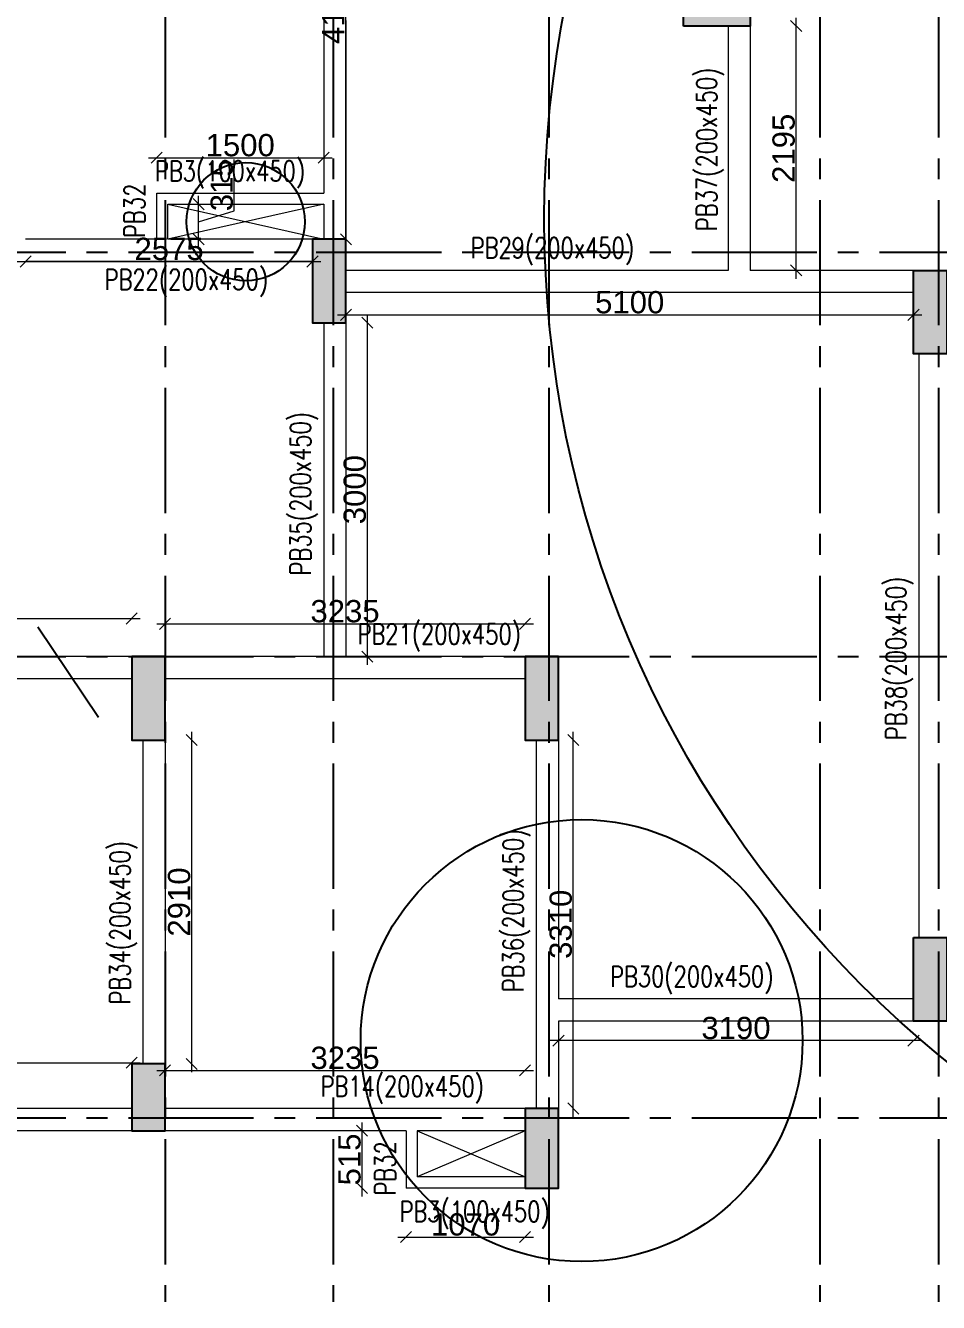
# Model space of a CAD drawing. Header units: millimetres. Extents: x 1277257 to 1543892, y 206696 to 309376.
# Drawn here: x 1369707 to 1377911, y 223706 to 235179 of the extents above; entities that cross this region are included whole.
import ezdxf

# ---------------------------------------------------------------- set-up
doc = ezdxf.new("R2010")
doc.units = ezdxf.units.MM
doc.header["$LTSCALE"] = 500
doc.header["$MEASUREMENT"] = 0
doc.header["$PDMODE"] = 34
doc.linetypes.add('Site$0$CENTER2', pattern=[1.125, 0.75, -0.125, 0.125, -0.125])
doc.layers.get('Defpoints').update_dxf_attribs({"lineweight": 0})
doc.layers.add('CUT OUT', color=1, linetype='Continuous', lineweight=13)
doc.layers.add('TOWER COL HATCH', color=253, linetype='Continuous', lineweight=20)
for name, color, linetype in [('GRID', 7, 'Continuous'), ('S-COLUMN-HATCH', 253, 'Continuous'), ('S-FRAMING PLAN', 4, 'Continuous'), ('T BEAM N', 3, 'Continuous'), ('TOWER AREA COLUMN.', 6, 'Continuous')]:
    doc.layers.add(name, color=color, linetype=linetype)
doc.styles.add('3mm', font='arial.ttf')
doc.styles.add('S-T', font='romans.shx')
doc.dimstyles.new('PARAMVEER', dxfattribs={"dimtxt": 200, "dimasz": 100, "dimexe": 0, "dimexo": 25, "dimgap": 10, "dimtad": 1, "dimdec": 0, "dimrnd": 5, "dimzin": 0, "dimdsep": 46, "dimtxsty": '3mm', "dimblk": 'OBLIQUE', "dimcen": 0.09, "dimdle": 75, "dimclrd": 1, "dimclre": 1, "dimclrt": 3, "dimadec": 0, "dimazin": 0, "dimtfac": 1, "dimtdec": 0, "dimtmove": 1, "dimatfit": 3, "dimfxl": 100, "dimtolj": 1, "dimtzin": 0, "dimlwd": 18, "dimlwe": 5, "dimarcsym": 0})

# ---------------------------------------------------------------- blocks, each defined once
blk = doc.blocks.new('RW2952R')
at = {"layer": 'CUT OUT', "color": 1, "ltscale": 10}
for p, q in [((1372386, 233574), (1370986, 233259)), ((1370986, 233574), (1372386, 233259)), ((1373226, 225249), (1374196, 224834)), ((1374196, 225249), (1373226, 224834))]:
    blk.add_line(p, q, dxfattribs=at)
at = {"layer": 'S-FRAMING PLAN', "color": 3, "linetype": 'ByBlock', "lineweight": 20, "ltscale": 10}
for p, q in [((1372386, 236974), (1372386, 233674)), ((1372586, 235224), (1372586, 233259)), ((1376020, 235174), (1376020, 232979)), ((1376220, 235174), (1376220, 232979)), ((1370886, 233259), (1370886, 233674)), ((1370886, 233674), (1372386, 233674)), ((1370986, 233259), (1370986, 233574)), ((1370986, 233574), (1372386, 233574)), ((1372386, 233574), (1372386, 233259)), ((1370886, 233259), (1369708, 233259)), ((1372286, 233259), (1370986, 233259)), ((1372286, 233059), (1369708, 233059)), ((1376020, 232979), (1372586, 232979)), ((1377686, 232979), (1376220, 232979)), ((1377686, 232779), (1372586, 232779)), ((1372386, 232509), (1372386, 229509)), ((1372586, 232509), (1372586, 229509)), ((1377736, 226984), (1377736, 232229)), ((1370661, 229509), (1369306, 229509)), ((1372386, 229509), (1370961, 229509)), ((1374196, 229509), (1372586, 229509)), ((1370661, 229309), (1365941, 229309)), ((1374196, 229309), (1370961, 229309)), ((1370761, 228759), (1370761, 225849)), ((1370961, 228759), (1370961, 225849)), ((1374296, 228759), (1374296, 225449)), ((1374496, 228759), (1374496, 226434)), ((1377686, 226434), (1374496, 226434)), ((1377686, 226234), (1374496, 226234)), ((1374496, 226234), (1374496, 225449)), ((1370661, 225449), (1366291, 225449)), ((1374196, 225449), (1370961, 225449)), ((1370661, 225249), (1367496, 225249)), ((1373126, 225249), (1370961, 225249)), ((1373126, 225249), (1373126, 224734)), ((1373226, 225249), (1373226, 224834)), ((1374196, 225249), (1373226, 225249)), ((1374196, 224834), (1373226, 224834)), ((1374196, 224734), (1373126, 224734))]:
    blk.add_line(p, q, dxfattribs=at)
blk = doc.blocks.new('EEE')
at = {"layer": 'GRID', "color": 16, "linetype": 'Site$0$CENTER2', "ltscale": 3}
for points in [[(1370960.6, 258923.2), (1370960.6, 223711.9)], [(1372470.6, 258923.2), (1372470.6, 223711.9)], [(1374410.6, 258923.2), (1374410.6, 223711.9)], [(1376845.6, 258923.2), (1376845.6, 223711.9)], [(1377910.6, 258923.2), (1377910.6, 223711.9)], [(1363880.9, 233143.8), (1442964.5, 233143.8)], [(1363880.9, 229508.8), (1442964.5, 229508.8)], [(1363880.9, 225363.8), (1442964.5, 225363.8)]]:
    blk.add_lwpolyline(points, dxfattribs=at)
blk = doc.blocks.new('3tgra')
at = {"layer": 'TOWER COL HATCH'}
h = blk.add_hatch(color=253, dxfattribs=at)
h.dxf.hatch_style = 1
h.paths.add_polyline_path([(1375620, 74632), (1375620, 74932), (1376220, 74932), (1376220, 74632)])
h = blk.add_hatch(color=253, dxfattribs=at)
h.dxf.hatch_style = 1
h.paths.add_polyline_path([(1372586, 72717), (1372286, 72717), (1372286, 71967), (1372586, 71967)])
h = blk.add_hatch(color=253, dxfattribs=at)
h.dxf.hatch_style = 1
h.paths.add_polyline_path([(1377686, 72437), (1377986, 72437), (1377986, 71687), (1377686, 71687)])
h = blk.add_hatch(color=253, dxfattribs=at)
h.dxf.hatch_style = 1
h.paths.add_polyline_path([(1370961, 68967), (1370661, 68967), (1370661, 68217), (1370961, 68217)])
h = blk.add_hatch(color=253, dxfattribs=at)
h.dxf.hatch_style = 1
h.paths.add_polyline_path([(1374496, 68967), (1374196, 68967), (1374196, 68217), (1374496, 68217)])
h = blk.add_hatch(color=253, dxfattribs=at)
h.dxf.hatch_style = 1
h.paths.add_polyline_path([(1377686, 66442), (1377986, 66442), (1377986, 65692), (1377686, 65692)])
h = blk.add_hatch(color=253, dxfattribs=at)
h.dxf.hatch_style = 1
h.paths.add_polyline_path([(1370961, 65307), (1370661, 65307), (1370661, 64707), (1370961, 64707)])
h = blk.add_hatch(color=253, dxfattribs=at)
h.dxf.hatch_style = 1
h.paths.add_polyline_path([(1374496, 64907), (1374196, 64907), (1374196, 64192), (1374496, 64192)])
at = {"layer": 'TOWER AREA COLUMN.', "color": 4}
for points in [[(1375620, 74632), (1375620, 74932), (1376220, 74932), (1376220, 74632)], [(1372586, 72717), (1372286, 72717), (1372286, 71967), (1372586, 71967)], [(1377686, 72437), (1377986, 72437), (1377986, 71687), (1377686, 71687)], [(1370961, 68967), (1370661, 68967), (1370661, 68217), (1370961, 68217)], [(1374496, 68967), (1374196, 68967), (1374196, 68217), (1374496, 68217)], [(1377686, 66442), (1377986, 66442), (1377986, 65692), (1377686, 65692)], [(1370961, 65307), (1370661, 65307), (1370661, 64707), (1370961, 64707)], [(1374496, 64907), (1374196, 64907), (1374196, 64192), (1374496, 64192)]]:
    blk.add_lwpolyline(points, close=True, dxfattribs=at)
blk = doc.blocks.new('_Oblique')
at = {"color": 0, "linetype": 'ByBlock', "lineweight": -2}
blk.add_line((-0.5, -0.5), (0.5, 0.5), dxfattribs=at)
blk = doc.blocks.new('*D314')
at = {"layer": 'Defpoints', "color": 0, "ltscale": 10, "transparency": 16777216}
for p in [(1369708, 233259), (1372286, 233259), (1372286, 233059)]:
    blk.add_point(p, dxfattribs=at)
at = {"layer": 'S-COLUMN-HATCH', "color": 1, "linetype": 'Continuous', "lineweight": 18, "ltscale": 10, "transparency": 16777216}
blk.add_line((1369633, 233059), (1372361, 233059), dxfattribs=at)
at = {"layer": 'S-COLUMN-HATCH', "color": 3, "linetype": 'Continuous', "lineweight": 5, "ltscale": 10, "transparency": 16777216}
for p, q in [((1369708, 233059), (1369708, 233059)), ((1372286, 233059), (1372286, 233059))]:
    blk.add_line(p, q, dxfattribs=at)
at = {"layer": 'S-COLUMN-HATCH', "color": 1, "lineweight": 18, "ltscale": 10, "transparency": 16777216, "xscale": 100, "yscale": 100, "zscale": 100, "rotation": 180}
blk.add_blockref('_Oblique', (1369708, 233059), dxfattribs=at)
at = {"layer": 'S-COLUMN-HATCH', "color": 1, "lineweight": 18, "ltscale": 10, "transparency": 16777216, "xscale": 100, "yscale": 100, "zscale": 100}
blk.add_blockref('_Oblique', (1372286, 233059), dxfattribs=at)
at = {"layer": 'S-COLUMN-HATCH', "color": 1, "ltscale": 10, "transparency": 16777216, "insert": (1370997, 233171), "char_height": 200, "attachment_point": 5, "style": '3mm'}
blk.add_mtext('\\A1;2575', dxfattribs=at)
blk = doc.blocks.new('*D316')
at = {"layer": 'Defpoints', "color": 0, "ltscale": 10, "transparency": 16777216}
for p in [(1370661, 229851), (1365941, 229509), (1370661, 229509)]:
    blk.add_point(p, dxfattribs=at)
at = {"layer": 'S-COLUMN-HATCH', "color": 1, "linetype": 'Continuous', "lineweight": 18, "ltscale": 10, "transparency": 16777216}
blk.add_line((1365866, 229851), (1370736, 229851), dxfattribs=at)
at = {"layer": 'S-COLUMN-HATCH', "color": 3, "linetype": 'Continuous', "lineweight": 5, "ltscale": 10, "transparency": 16777216}
for p, q in [((1365941, 229851), (1365941, 229851)), ((1370661, 229851), (1370661, 229851))]:
    blk.add_line(p, q, dxfattribs=at)
at = {"layer": 'S-COLUMN-HATCH', "color": 1, "lineweight": 18, "ltscale": 10, "transparency": 16777216, "xscale": 100, "yscale": 100, "zscale": 100, "rotation": 180}
blk.add_blockref('_Oblique', (1365941, 229851), dxfattribs=at)
at = {"layer": 'S-COLUMN-HATCH', "color": 1, "lineweight": 18, "ltscale": 10, "transparency": 16777216, "xscale": 100, "yscale": 100, "zscale": 100}
blk.add_blockref('_Oblique', (1370661, 229851), dxfattribs=at)
at = {"layer": 'S-COLUMN-HATCH', "color": 1, "ltscale": 10, "transparency": 16777216, "insert": (1368301, 229963), "char_height": 200, "attachment_point": 5, "style": '3mm'}
blk.add_mtext('\\A1;4720', dxfattribs=at)
blk = doc.blocks.new('*D317')
at = {"layer": 'Defpoints', "color": 0, "ltscale": 10, "transparency": 16777216}
for p in [(1374196, 229804), (1370961, 229509), (1374196, 229509)]:
    blk.add_point(p, dxfattribs=at)
at = {"layer": 'S-COLUMN-HATCH', "color": 1, "linetype": 'Continuous', "lineweight": 18, "ltscale": 10, "transparency": 16777216}
blk.add_line((1370886, 229804), (1374271, 229804), dxfattribs=at)
at = {"layer": 'S-COLUMN-HATCH', "color": 3, "linetype": 'Continuous', "lineweight": 5, "ltscale": 10, "transparency": 16777216}
for p, q in [((1370961, 229804), (1370961, 229804)), ((1374196, 229804), (1374196, 229804))]:
    blk.add_line(p, q, dxfattribs=at)
at = {"layer": 'S-COLUMN-HATCH', "color": 1, "lineweight": 18, "ltscale": 10, "transparency": 16777216, "xscale": 100, "yscale": 100, "zscale": 100, "rotation": 180}
blk.add_blockref('_Oblique', (1370961, 229804), dxfattribs=at)
at = {"layer": 'S-COLUMN-HATCH', "color": 1, "lineweight": 18, "ltscale": 10, "transparency": 16777216, "xscale": 100, "yscale": 100, "zscale": 100}
blk.add_blockref('_Oblique', (1374196, 229804), dxfattribs=at)
at = {"layer": 'S-COLUMN-HATCH', "color": 1, "ltscale": 10, "transparency": 16777216, "insert": (1372578, 229916), "char_height": 200, "attachment_point": 5, "style": '3mm'}
blk.add_mtext('\\A1;3235', dxfattribs=at)
blk = doc.blocks.new('*D319')
at = {"layer": 'Defpoints', "color": 0, "ltscale": 10, "transparency": 16777216}
for p in [(1372586, 232509), (1372779, 232509), (1372586, 229509)]:
    blk.add_point(p, dxfattribs=at)
at = {"layer": 'S-COLUMN-HATCH', "color": 1, "linetype": 'Continuous', "lineweight": 18, "ltscale": 10, "transparency": 16777216}
blk.add_line((1372779, 229434), (1372779, 232584), dxfattribs=at)
at = {"layer": 'S-COLUMN-HATCH', "color": 3, "linetype": 'Continuous', "lineweight": 5, "ltscale": 10, "transparency": 16777216}
for p, q in [((1372778, 232509), (1372779, 232509)), ((1372778, 229509), (1372779, 229509))]:
    blk.add_line(p, q, dxfattribs=at)
at = {"layer": 'S-COLUMN-HATCH', "color": 1, "lineweight": 18, "ltscale": 10, "transparency": 16777216, "xscale": 100, "yscale": 100, "zscale": 100}
for p, rotation in [((1372779, 232509), 90), ((1372779, 229509), 270)]:
    blk.add_blockref('_Oblique', p, dxfattribs=dict(at, rotation=rotation))
at = {"layer": 'S-COLUMN-HATCH', "color": 1, "ltscale": 10, "transparency": 16777216, "insert": (1372666, 231009), "char_height": 200, "attachment_point": 5, "rotation": 90, "style": '3mm'}
blk.add_mtext('\\A1;3000', dxfattribs=at)
blk = doc.blocks.new('*D320')
at = {"layer": 'Defpoints', "color": 0, "ltscale": 10, "transparency": 16777216}
for p in [(1370961, 228759), (1371200, 228759), (1370961, 225849)]:
    blk.add_point(p, dxfattribs=at)
at = {"layer": 'S-COLUMN-HATCH', "color": 1, "linetype": 'Continuous', "lineweight": 18, "ltscale": 10, "transparency": 16777216}
blk.add_line((1371200, 225774), (1371200, 228834), dxfattribs=at)
at = {"layer": 'S-COLUMN-HATCH', "color": 3, "linetype": 'Continuous', "lineweight": 5, "ltscale": 10, "transparency": 16777216}
for p, q in [((1371200, 228759), (1371200, 228759)), ((1371200, 225849), (1371200, 225849))]:
    blk.add_line(p, q, dxfattribs=at)
at = {"layer": 'S-COLUMN-HATCH', "color": 1, "lineweight": 18, "ltscale": 10, "transparency": 16777216, "xscale": 100, "yscale": 100, "zscale": 100}
for p, rotation in [((1371200, 228759), 90), ((1371200, 225849), 270)]:
    blk.add_blockref('_Oblique', p, dxfattribs=dict(at, rotation=rotation))
at = {"layer": 'S-COLUMN-HATCH', "color": 1, "ltscale": 10, "transparency": 16777216, "insert": (1371088, 227304), "char_height": 200, "attachment_point": 5, "rotation": 90, "style": '3mm'}
blk.add_mtext('\\A1;2910', dxfattribs=at)
blk = doc.blocks.new('*D322')
at = {"layer": 'Defpoints', "color": 0, "ltscale": 10, "transparency": 16777216}
for p in [(1370661, 225860), (1366291, 225249), (1370661, 225249)]:
    blk.add_point(p, dxfattribs=at)
at = {"layer": 'S-COLUMN-HATCH', "color": 1, "linetype": 'Continuous', "lineweight": 18, "ltscale": 10, "transparency": 16777216}
blk.add_line((1366216, 225860), (1370736, 225860), dxfattribs=at)
at = {"layer": 'S-COLUMN-HATCH', "color": 3, "linetype": 'Continuous', "lineweight": 5, "ltscale": 10, "transparency": 16777216}
for p, q in [((1366291, 225860), (1366291, 225860)), ((1370661, 225860), (1370661, 225860))]:
    blk.add_line(p, q, dxfattribs=at)
at = {"layer": 'S-COLUMN-HATCH', "color": 1, "lineweight": 18, "ltscale": 10, "transparency": 16777216, "xscale": 100, "yscale": 100, "zscale": 100, "rotation": 180}
blk.add_blockref('_Oblique', (1366291, 225860), dxfattribs=at)
at = {"layer": 'S-COLUMN-HATCH', "color": 1, "lineweight": 18, "ltscale": 10, "transparency": 16777216, "xscale": 100, "yscale": 100, "zscale": 100}
blk.add_blockref('_Oblique', (1370661, 225860), dxfattribs=at)
at = {"layer": 'S-COLUMN-HATCH', "color": 1, "ltscale": 10, "transparency": 16777216, "insert": (1368476, 225972), "char_height": 200, "attachment_point": 5, "style": '3mm'}
blk.add_mtext('\\A1;4370', dxfattribs=at)
blk = doc.blocks.new('*D323')
at = {"layer": 'Defpoints', "color": 0, "ltscale": 10, "transparency": 16777216}
for p in [(1374196, 225791), (1370961, 225449), (1374196, 225449)]:
    blk.add_point(p, dxfattribs=at)
at = {"layer": 'S-COLUMN-HATCH', "color": 1, "linetype": 'Continuous', "lineweight": 18, "ltscale": 10, "transparency": 16777216}
blk.add_line((1370886, 225791), (1374271, 225791), dxfattribs=at)
at = {"layer": 'S-COLUMN-HATCH', "color": 3, "linetype": 'Continuous', "lineweight": 5, "ltscale": 10, "transparency": 16777216}
for p, q in [((1370961, 225791), (1370961, 225791)), ((1374196, 225791), (1374196, 225791))]:
    blk.add_line(p, q, dxfattribs=at)
at = {"layer": 'S-COLUMN-HATCH', "color": 1, "lineweight": 18, "ltscale": 10, "transparency": 16777216, "xscale": 100, "yscale": 100, "zscale": 100, "rotation": 180}
blk.add_blockref('_Oblique', (1370961, 225791), dxfattribs=at)
at = {"layer": 'S-COLUMN-HATCH', "color": 1, "lineweight": 18, "ltscale": 10, "transparency": 16777216, "xscale": 100, "yscale": 100, "zscale": 100}
blk.add_blockref('_Oblique', (1374196, 225791), dxfattribs=at)
at = {"layer": 'S-COLUMN-HATCH', "color": 1, "ltscale": 10, "transparency": 16777216, "insert": (1372578, 225903), "char_height": 200, "attachment_point": 5, "style": '3mm'}
blk.add_mtext('\\A1;3235', dxfattribs=at)
blk = doc.blocks.new('*D324')
at = {"layer": 'Defpoints', "color": 0, "ltscale": 10, "transparency": 16777216}
for p in [(1372471, 237389), (1372586, 237389), (1372471, 233259)]:
    blk.add_point(p, dxfattribs=at)
at = {"layer": 'S-COLUMN-HATCH', "color": 3, "linetype": 'Continuous', "lineweight": 5, "ltscale": 10, "transparency": 16777216}
for p, q in [((1372585, 237389), (1372586, 237389)), ((1372585, 233259), (1372586, 233259))]:
    blk.add_line(p, q, dxfattribs=at)
at = {"layer": 'S-COLUMN-HATCH', "color": 1, "linetype": 'Continuous', "lineweight": 18, "ltscale": 10, "transparency": 16777216}
blk.add_line((1372586, 233184), (1372586, 237464), dxfattribs=at)
at = {"layer": 'S-COLUMN-HATCH', "color": 1, "lineweight": 18, "ltscale": 10, "transparency": 16777216, "xscale": 100, "yscale": 100, "zscale": 100}
for p, rotation in [((1372586, 237389), 90), ((1372586, 233259), 270)]:
    blk.add_blockref('_Oblique', p, dxfattribs=dict(at, rotation=rotation))
at = {"layer": 'S-COLUMN-HATCH', "color": 1, "ltscale": 10, "transparency": 16777216, "insert": (1372473, 235324), "char_height": 200, "attachment_point": 5, "rotation": 90, "style": '3mm'}
blk.add_mtext('\\A1;4130', dxfattribs=at)
blk = doc.blocks.new('*D327')
at = {"layer": 'Defpoints', "color": 0, "ltscale": 10, "transparency": 16777216}
for p in [(1376220, 235174), (1376632, 235174), (1376220, 232979)]:
    blk.add_point(p, dxfattribs=at)
at = {"layer": 'S-COLUMN-HATCH', "color": 1, "linetype": 'Continuous', "lineweight": 18, "ltscale": 10, "transparency": 16777216}
blk.add_line((1376632, 232904), (1376632, 235249), dxfattribs=at)
at = {"layer": 'S-COLUMN-HATCH', "color": 3, "linetype": 'Continuous', "lineweight": 5, "ltscale": 10, "transparency": 16777216}
for p, q in [((1376632, 235174), (1376632, 235174)), ((1376632, 232979), (1376632, 232979))]:
    blk.add_line(p, q, dxfattribs=at)
at = {"layer": 'S-COLUMN-HATCH', "color": 1, "lineweight": 18, "ltscale": 10, "transparency": 16777216, "xscale": 100, "yscale": 100, "zscale": 100}
for p, rotation in [((1376632, 235174), 90), ((1376632, 232979), 270)]:
    blk.add_blockref('_Oblique', p, dxfattribs=dict(at, rotation=rotation))
at = {"layer": 'S-COLUMN-HATCH', "color": 1, "ltscale": 10, "transparency": 16777216, "insert": (1376520, 234076), "char_height": 200, "attachment_point": 5, "rotation": 90, "style": '3mm'}
blk.add_mtext('\\A1;2195', dxfattribs=at)
blk = doc.blocks.new('*D328')
at = {"layer": 'Defpoints', "color": 0, "ltscale": 10, "transparency": 16777216}
for p in [(1372586, 232779), (1377686, 232779), (1377686, 232580)]:
    blk.add_point(p, dxfattribs=at)
at = {"layer": 'S-COLUMN-HATCH', "color": 1, "linetype": 'Continuous', "lineweight": 18, "ltscale": 10, "transparency": 16777216}
blk.add_line((1372511, 232580), (1377761, 232580), dxfattribs=at)
at = {"layer": 'S-COLUMN-HATCH', "color": 3, "linetype": 'Continuous', "lineweight": 5, "ltscale": 10, "transparency": 16777216}
for p, q in [((1372586, 232580), (1372586, 232580)), ((1377686, 232580), (1377686, 232580))]:
    blk.add_line(p, q, dxfattribs=at)
at = {"layer": 'S-COLUMN-HATCH', "color": 1, "lineweight": 18, "ltscale": 10, "transparency": 16777216, "xscale": 100, "yscale": 100, "zscale": 100, "rotation": 180}
blk.add_blockref('_Oblique', (1372586, 232580), dxfattribs=at)
at = {"layer": 'S-COLUMN-HATCH', "color": 1, "lineweight": 18, "ltscale": 10, "transparency": 16777216, "xscale": 100, "yscale": 100, "zscale": 100}
blk.add_blockref('_Oblique', (1377686, 232580), dxfattribs=at)
at = {"layer": 'S-COLUMN-HATCH', "color": 1, "ltscale": 10, "transparency": 16777216, "insert": (1375136, 232692), "char_height": 200, "attachment_point": 5, "style": '3mm'}
blk.add_mtext('\\A1;5100', dxfattribs=at)
blk = doc.blocks.new('*D330')
at = {"layer": 'Defpoints', "color": 0, "ltscale": 10, "transparency": 16777216}
for p in [(1377736, 232229), (1378362, 232229), (1377736, 226984)]:
    blk.add_point(p, dxfattribs=at)
at = {"layer": 'S-COLUMN-HATCH', "color": 1, "linetype": 'Continuous', "lineweight": 18, "ltscale": 10, "transparency": 16777216}
blk.add_line((1378362, 226909), (1378362, 232304), dxfattribs=at)
at = {"layer": 'S-COLUMN-HATCH', "color": 3, "linetype": 'Continuous', "lineweight": 5, "ltscale": 10, "transparency": 16777216}
for p, q in [((1378362, 232229), (1378362, 232229)), ((1378362, 226984), (1378362, 226984))]:
    blk.add_line(p, q, dxfattribs=at)
at = {"layer": 'S-COLUMN-HATCH', "color": 1, "lineweight": 18, "ltscale": 10, "transparency": 16777216, "xscale": 100, "yscale": 100, "zscale": 100}
for p, rotation in [((1378362, 232229), 90), ((1378362, 226984), 270)]:
    blk.add_blockref('_Oblique', p, dxfattribs=dict(at, rotation=rotation))
at = {"layer": 'S-COLUMN-HATCH', "color": 1, "ltscale": 10, "transparency": 16777216, "insert": (1378250, 229606), "char_height": 200, "attachment_point": 5, "rotation": 90, "style": '3mm'}
blk.add_mtext('\\A1;5245', dxfattribs=at)
blk = doc.blocks.new('*D331')
at = {"layer": 'Defpoints', "color": 0, "ltscale": 10, "transparency": 16777216}
for p in [(1374496, 226234), (1377686, 226234), (1374496, 226059)]:
    blk.add_point(p, dxfattribs=at)
at = {"layer": 'S-COLUMN-HATCH', "color": 1, "linetype": 'Continuous', "lineweight": 18, "ltscale": 10, "transparency": 16777216}
blk.add_line((1377761, 226059), (1374421, 226059), dxfattribs=at)
at = {"layer": 'S-COLUMN-HATCH', "color": 3, "linetype": 'Continuous', "lineweight": 5, "ltscale": 10, "transparency": 16777216}
for p, q in [((1374496, 226059), (1374496, 226059)), ((1377686, 226059), (1377686, 226059))]:
    blk.add_line(p, q, dxfattribs=at)
at = {"layer": 'S-COLUMN-HATCH', "color": 1, "lineweight": 18, "ltscale": 10, "transparency": 16777216, "xscale": 100, "yscale": 100, "zscale": 100, "rotation": 180}
blk.add_blockref('_Oblique', (1374496, 226059), dxfattribs=at)
at = {"layer": 'S-COLUMN-HATCH', "color": 1, "lineweight": 18, "ltscale": 10, "transparency": 16777216, "xscale": 100, "yscale": 100, "zscale": 100}
blk.add_blockref('_Oblique', (1377686, 226059), dxfattribs=at)
at = {"layer": 'S-COLUMN-HATCH', "color": 1, "ltscale": 10, "transparency": 16777216, "insert": (1376091, 226171), "char_height": 200, "attachment_point": 5, "style": '3mm'}
blk.add_mtext('\\A1;3190', dxfattribs=at)
blk = doc.blocks.new('*D340')
at = {"layer": 'Defpoints', "color": 0, "ltscale": 10, "transparency": 16777216}
for p in [(1374296, 228759), (1374629, 228759), (1374296, 225449)]:
    blk.add_point(p, dxfattribs=at)
at = {"layer": 'S-COLUMN-HATCH', "color": 1, "linetype": 'Continuous', "lineweight": 18, "ltscale": 10, "transparency": 16777216}
blk.add_line((1374629, 225374), (1374629, 228834), dxfattribs=at)
at = {"layer": 'S-COLUMN-HATCH', "color": 3, "linetype": 'Continuous', "lineweight": 5, "ltscale": 10, "transparency": 16777216}
for p, q in [((1374629, 228759), (1374629, 228759)), ((1374629, 225449), (1374629, 225449))]:
    blk.add_line(p, q, dxfattribs=at)
at = {"layer": 'S-COLUMN-HATCH', "color": 1, "lineweight": 18, "ltscale": 10, "transparency": 16777216, "xscale": 100, "yscale": 100, "zscale": 100}
for p, rotation in [((1374629, 228759), 90), ((1374629, 225449), 270)]:
    blk.add_blockref('_Oblique', p, dxfattribs=dict(at, rotation=rotation))
at = {"layer": 'S-COLUMN-HATCH', "color": 1, "ltscale": 10, "transparency": 16777216, "insert": (1374517, 227104), "char_height": 200, "attachment_point": 5, "rotation": 90, "style": '3mm'}
blk.add_mtext('\\A1;3310', dxfattribs=at)
blk = doc.blocks.new('*D403')
at = {"layer": 'Defpoints', "color": 0, "ltscale": 10, "transparency": 16777216}
for p in [(1373126, 224734), (1374196, 224734), (1374196, 224294)]:
    blk.add_point(p, dxfattribs=at)
at = {"layer": 'S-COLUMN-HATCH', "color": 1, "linetype": 'Continuous', "lineweight": 18, "ltscale": 10, "transparency": 16777216}
blk.add_line((1373051, 224294), (1374271, 224294), dxfattribs=at)
at = {"layer": 'S-COLUMN-HATCH', "color": 3, "linetype": 'Continuous', "lineweight": 5, "ltscale": 10, "transparency": 16777216}
for p, q in [((1373126, 224294), (1373126, 224294)), ((1374196, 224294), (1374196, 224294))]:
    blk.add_line(p, q, dxfattribs=at)
at = {"layer": 'S-COLUMN-HATCH', "color": 1, "lineweight": 18, "ltscale": 10, "transparency": 16777216, "xscale": 100, "yscale": 100, "zscale": 100, "rotation": 180}
blk.add_blockref('_Oblique', (1373126, 224294), dxfattribs=at)
at = {"layer": 'S-COLUMN-HATCH', "color": 1, "lineweight": 18, "ltscale": 10, "transparency": 16777216, "xscale": 100, "yscale": 100, "zscale": 100}
blk.add_blockref('_Oblique', (1374196, 224294), dxfattribs=at)
at = {"layer": 'S-COLUMN-HATCH', "color": 1, "ltscale": 10, "transparency": 16777216, "insert": (1373661, 224406), "char_height": 200, "attachment_point": 5, "style": '3mm'}
blk.add_mtext('\\A1;1070', dxfattribs=at)
blk = doc.blocks.new('*D404')
at = {"layer": 'Defpoints', "color": 0, "ltscale": 10, "transparency": 16777216}
for p in [(1372731, 225249), (1373126, 225249), (1373126, 224734)]:
    blk.add_point(p, dxfattribs=at)
at = {"layer": 'S-COLUMN-HATCH', "color": 1, "linetype": 'Continuous', "lineweight": 18, "ltscale": 10, "transparency": 16777216}
blk.add_line((1372731, 224659), (1372731, 225324), dxfattribs=at)
at = {"layer": 'S-COLUMN-HATCH', "color": 3, "linetype": 'Continuous', "lineweight": 5, "ltscale": 10, "transparency": 16777216}
for p, q in [((1372731, 225249), (1372731, 225249)), ((1372731, 224734), (1372731, 224734))]:
    blk.add_line(p, q, dxfattribs=at)
at = {"layer": 'S-COLUMN-HATCH', "color": 1, "lineweight": 18, "ltscale": 10, "transparency": 16777216, "xscale": 100, "yscale": 100, "zscale": 100}
for p, rotation in [((1372731, 225249), 90), ((1372731, 224734), 270)]:
    blk.add_blockref('_Oblique', p, dxfattribs=dict(at, rotation=rotation))
at = {"layer": 'S-COLUMN-HATCH', "color": 1, "ltscale": 10, "transparency": 16777216, "insert": (1372619, 224991), "char_height": 200, "attachment_point": 5, "rotation": 90, "style": '3mm'}
blk.add_mtext('\\A1;515', dxfattribs=at)
blk = doc.blocks.new('*D440')
at = {"layer": 'Defpoints', "color": 0, "ltscale": 10, "transparency": 16777216}
for p in [(1372386, 233991), (1370886, 233674), (1372386, 233674)]:
    blk.add_point(p, dxfattribs=at)
at = {"layer": 'S-COLUMN-HATCH', "color": 1, "linetype": 'Continuous', "lineweight": 18, "ltscale": 10, "transparency": 16777216}
blk.add_line((1370811, 233991), (1372461, 233991), dxfattribs=at)
at = {"layer": 'S-COLUMN-HATCH', "color": 1, "linetype": 'Continuous', "lineweight": 5, "ltscale": 10, "transparency": 16777216}
for p, q in [((1370886, 233991), (1370886, 233991)), ((1372386, 233991), (1372386, 233991))]:
    blk.add_line(p, q, dxfattribs=at)
at = {"layer": 'S-COLUMN-HATCH', "color": 1, "lineweight": 18, "ltscale": 10, "transparency": 16777216, "xscale": 100, "yscale": 100, "zscale": 100, "rotation": 180}
blk.add_blockref('_Oblique', (1370886, 233991), dxfattribs=at)
at = {"layer": 'S-COLUMN-HATCH', "color": 1, "lineweight": 18, "ltscale": 10, "transparency": 16777216, "xscale": 100, "yscale": 100, "zscale": 100}
blk.add_blockref('_Oblique', (1372386, 233991), dxfattribs=at)
at = {"layer": 'S-COLUMN-HATCH', "color": 4, "ltscale": 10, "transparency": 16777216, "insert": (1371636, 234103), "char_height": 200, "attachment_point": 5, "style": '3mm'}
blk.add_mtext('\\A1;1500', dxfattribs=at)
blk = doc.blocks.new('*D441')
at = {"layer": 'Defpoints', "color": 0, "ltscale": 10, "transparency": 16777216}
for p in [(1370986, 233574), (1371262, 233574), (1370986, 233259)]:
    blk.add_point(p, dxfattribs=at)
at = {"layer": 'S-COLUMN-HATCH', "color": 1, "linetype": 'Continuous', "lineweight": 18, "ltscale": 10, "transparency": 16777216}
for p, q in [((1371583, 233513), (1371583, 233976)), ((1371262, 233184), (1371262, 233649)), ((1371262, 233416), (1371583, 233513))]:
    blk.add_line(p, q, dxfattribs=at)
at = {"layer": 'S-COLUMN-HATCH', "color": 1, "linetype": 'Continuous', "lineweight": 5, "ltscale": 10, "transparency": 16777216}
for p, q in [((1371261, 233574), (1371262, 233574)), ((1371261, 233259), (1371262, 233259))]:
    blk.add_line(p, q, dxfattribs=at)
at = {"layer": 'S-COLUMN-HATCH', "color": 1, "lineweight": 18, "ltscale": 10, "transparency": 16777216, "xscale": 100, "yscale": 100, "zscale": 100}
for p, rotation in [((1371262, 233574), 90), ((1371262, 233259), 270)]:
    blk.add_blockref('_Oblique', p, dxfattribs=dict(at, rotation=rotation))
at = {"layer": 'S-COLUMN-HATCH', "color": 4, "ltscale": 10, "transparency": 16777216, "insert": (1371471, 233744), "char_height": 200, "attachment_point": 5, "rotation": 90, "style": '3mm'}
blk.add_mtext('\\A1;315', dxfattribs=at)

msp = doc.modelspace()

# ---------------------------------------------------------------- linework, layer by layer
at = {"layer": 'S-COLUMN-HATCH', "color": 4, "ltscale": 10}
msp.add_line((1369818.1, 229776.3), (1370363.9, 228964.4), dxfattribs=at)
at = {"layer": 'S-COLUMN-HATCH', "color": 1, "ltscale": 10}
for centre, radius in [((1384105.6, 233443.3), 9737), ((1371685.6, 233416.3), 531.1)]:
    msp.add_circle(centre, radius, dxfattribs=at)
at = {"layer": 'S-COLUMN-HATCH', "color": 4, "ltscale": 10}
msp.add_circle((1374704.1, 226059.1), 1985.6, dxfattribs=at)

# ---------------------------------------------------------------- block references
at = {"layer": 'CUT OUT', "color": 4}
msp.add_blockref('3tgra', (0, 160542.1), dxfattribs=at)
at = {"layer": 'GRID', "color": 4}
msp.add_blockref('EEE', (0, 0), dxfattribs=at)
at = {"layer": 'S-COLUMN-HATCH', "color": 4}
msp.add_blockref('RW2952R', (0, 0), dxfattribs=at)

# ---------------------------------------------------------------- texts
at = {"layer": 'T BEAM N', "color": 7, "lineweight": 0, "style": 'S-T', "width": 0.75}
for s, p in [('PB37(200x450)', (1375920.1, 233332.7)), ('PB32', (1370779.6, 233270.7)), ('PB35(200x450)', (1372270.7, 230238.5)), ('PB38(200x450)', (1377621.4, 228759)), ('PB36(200x450)', (1374181.4, 226494.1)), ('PB34(200x450)', (1370648.3, 226383.5)), ('PB32', (1373030.9, 224666.6))]:
    msp.add_text(s, height=185, rotation=90, dxfattribs=at).set_placement(p)
for s, p in [('PB3(100x450)', (1370869.4, 233779.4)), ('PB29(200x450)', (1373706.5, 233089.5)), ('PB22(200x450)', (1370417.3, 232803.8)), ('PB21(200x450)', (1372690, 229619.4)), ('PB30(200x450)', (1374959.4, 226542.3)), ('PB14(200x450)', (1372357.4, 225555.4)), ('PB3(100x450)', (1373067.1, 224430.2))]:
    msp.add_text(s, height=185, dxfattribs=at).set_placement(p)

# ---------------------------------------------------------------- dimensions: what is measured, and where the dimension line sits
at = {"layer": 'S-COLUMN-HATCH', "color": 4, "ltscale": 10}
for base, p1, p2, picture, middle in [((1372585.5, 237389), (1372470.6, 233258.8), (1372470.6, 237389), '*D324', (1372473.4, 235323.9)), ((1376632.2, 235173.9), (1376220.3, 232978.8), (1376220.3, 235173.9), '*D327', (1376520.1, 234076.3)), ((1372778.6, 232508.8), (1372585.6, 229508.8), (1372585.6, 232508.8), '*D319', (1372666.4, 231008.8)), ((1378361.7, 232228.8), (1377735.6, 226983.8), (1377735.6, 232228.8), '*D330', (1378249.6, 229606.3)), ((1371200.2, 228758.8), (1370960.6, 225848.8), (1370960.6, 228758.8), '*D320', (1371088.1, 227303.8)), ((1374629.1, 228758.8), (1374295.6, 225448.8), (1374295.6, 228758.8), '*D340', (1374517, 227103.8)), ((1372730.7, 225248.8), (1373125.6, 224733.8), (1373125.6, 225248.8), '*D404', (1372618.6, 224991.3))]:
    dim = msp.add_linear_dim(base=base, p1=p1, p2=p2, angle=90, dimstyle='PARAMVEER', override={"dimpost": '\\X', "dimclre": 3, "dimclrt": 1, "dimfxl": 0.15, "dimfxlon": 1, "dimarcsym": 1}, dxfattribs=at)
    dim.commit()
    dim.dimension.update_dxf_attribs({"geometry": picture, "text_midpoint": middle})
at = {"layer": 'S-COLUMN-HATCH', "color": 1, "ltscale": 10}
dim = msp.add_linear_dim(base=(1372385.6, 233991.2), p1=(1370885.6, 233673.8), p2=(1372385.6, 233673.8), dimstyle='PARAMVEER', override={"dimpost": '\\X', "dimclrt": 4, "dimfxl": 0.15, "dimfxlon": 1, "dimarcsym": 1}, dxfattribs=at)
dim.commit()
dim.dimension.update_dxf_attribs({"geometry": '*D440', "text_midpoint": (1371635.6, 234103.3)})
dim = msp.add_linear_dim(base=(1371261.6, 233573.8), p1=(1370985.6, 233258.8), p2=(1370985.6, 233573.8), angle=90, dimstyle='PARAMVEER', override={"dimpost": '\\X', "dimclrt": 4, "dimfxl": 0.15, "dimfxlon": 1, "dimarcsym": 1}, dxfattribs=at)
dim.commit()
dim.dimension.update_dxf_attribs({"geometry": '*D441', "text_midpoint": (1371471, 233522.8)})
at = {"layer": 'S-COLUMN-HATCH', "color": 4, "ltscale": 10}
for base, p1, p2, picture, middle in [((1372285.5, 233058.8), (1369708.1, 233258.8), (1372285.5, 233258.8), '*D314', (1370996.8, 233170.9)), ((1377685.6, 232580.3), (1372585.5, 232778.8), (1377685.6, 232778.8), '*D328', (1375135.6, 232692.4)), ((1370660.6, 229851.3), (1365940.6, 229508.8), (1370660.6, 229508.8), '*D316', (1368300.6, 229963.4)), ((1374195.6, 229804.3), (1370960.6, 229508.8), (1374195.6, 229508.8), '*D317', (1372578.1, 229916.5)), ((1374495.6, 226059.1), (1377685.6, 226233.8), (1374495.6, 226233.8), '*D331', (1376090.6, 226171.3)), ((1370660.6, 225860), (1366290.6, 225248.8), (1370660.6, 225248.8), '*D322', (1368475.6, 225972.2)), ((1374195.6, 225790.7), (1370960.6, 225448.8), (1374195.6, 225448.8), '*D323', (1372578.1, 225902.8)), ((1374195.6, 224293.8), (1373125.6, 224733.8), (1374195.6, 224733.8), '*D403', (1373660.6, 224405.9))]:
    dim = msp.add_linear_dim(base=base, p1=p1, p2=p2, dimstyle='PARAMVEER', override={"dimpost": '\\X', "dimclre": 3, "dimclrt": 1, "dimfxl": 0.15, "dimfxlon": 1, "dimarcsym": 1}, dxfattribs=at)
    dim.commit()
    dim.dimension.update_dxf_attribs({"geometry": picture, "text_midpoint": middle})

doc.saveas('drawing.dxf')
